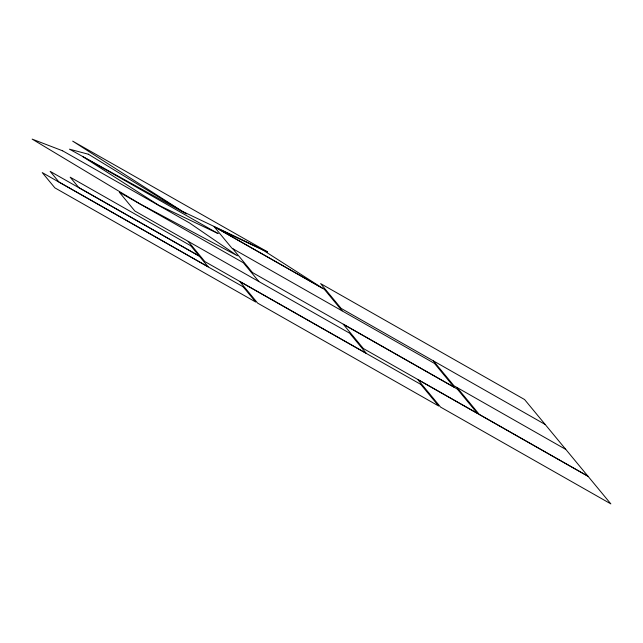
<?xml version="1.0" encoding="UTF-8"?>
<svg xmlns="http://www.w3.org/2000/svg" width="643" height="643" viewBox="0 0 643 643"><rect width="100%" height="100%" fill="white"/><g stroke="black" fill="none" stroke-linecap="round" stroke-linejoin="round"><path stroke-width="0.96" d="M545.055 424.308L524.567 399.528L320.616 283.603L341.103 308.383L545.192 424.476L565.703 449.288M457.173 387.689L479.276 414.413L587.943 476.19L565.848 449.457L453.974 385.776L433.462 360.964M342.108 310.826L324.321 289.302L214.119 226.666L231.906 248.182L434.467 363.408L454.119 387.182L252.466 272.552L232.814 248.785M258.832 281.489L243.319 262.73L119.349 192.257L134.853 211.017L349.663 333.203L366.309 353.345L204.836 261.556L188.182 241.414M88.356 154.224L69.46 149.168L186.438 213.934L88.356 154.224M62.588 150.792L32.15 139.113L140.19 203.992L237.404 255.777L189.436 222.896L62.588 150.792M267.528 251.895L182.363 211.346L72.675 141.138L267.528 251.895M263.083 250.135L216.739 228.064L322.778 288.345L263.083 250.135M218.017 233.513L158.925 205.374L82.818 156.659L218.017 233.513M457.318 389.087L343.29 324.273L363.335 348.514L477.363 413.328L457.318 389.087M190.714 245.706L70.183 177.195L78.719 187.515L199.25 256.035L190.714 245.706M588.088 476.35L417.805 379.563L440.576 407.099L610.85 503.887L588.088 476.35M199.386 256.195L50.154 171.376L58.939 182.001L208.171 266.821L199.386 256.195M420.787 384.393L239.791 281.513L257.666 303.134L438.663 406.014L420.787 384.393M243.134 286.786L42.245 172.597L54.864 187.86L255.753 302.049L243.134 286.786"/></g></svg>
